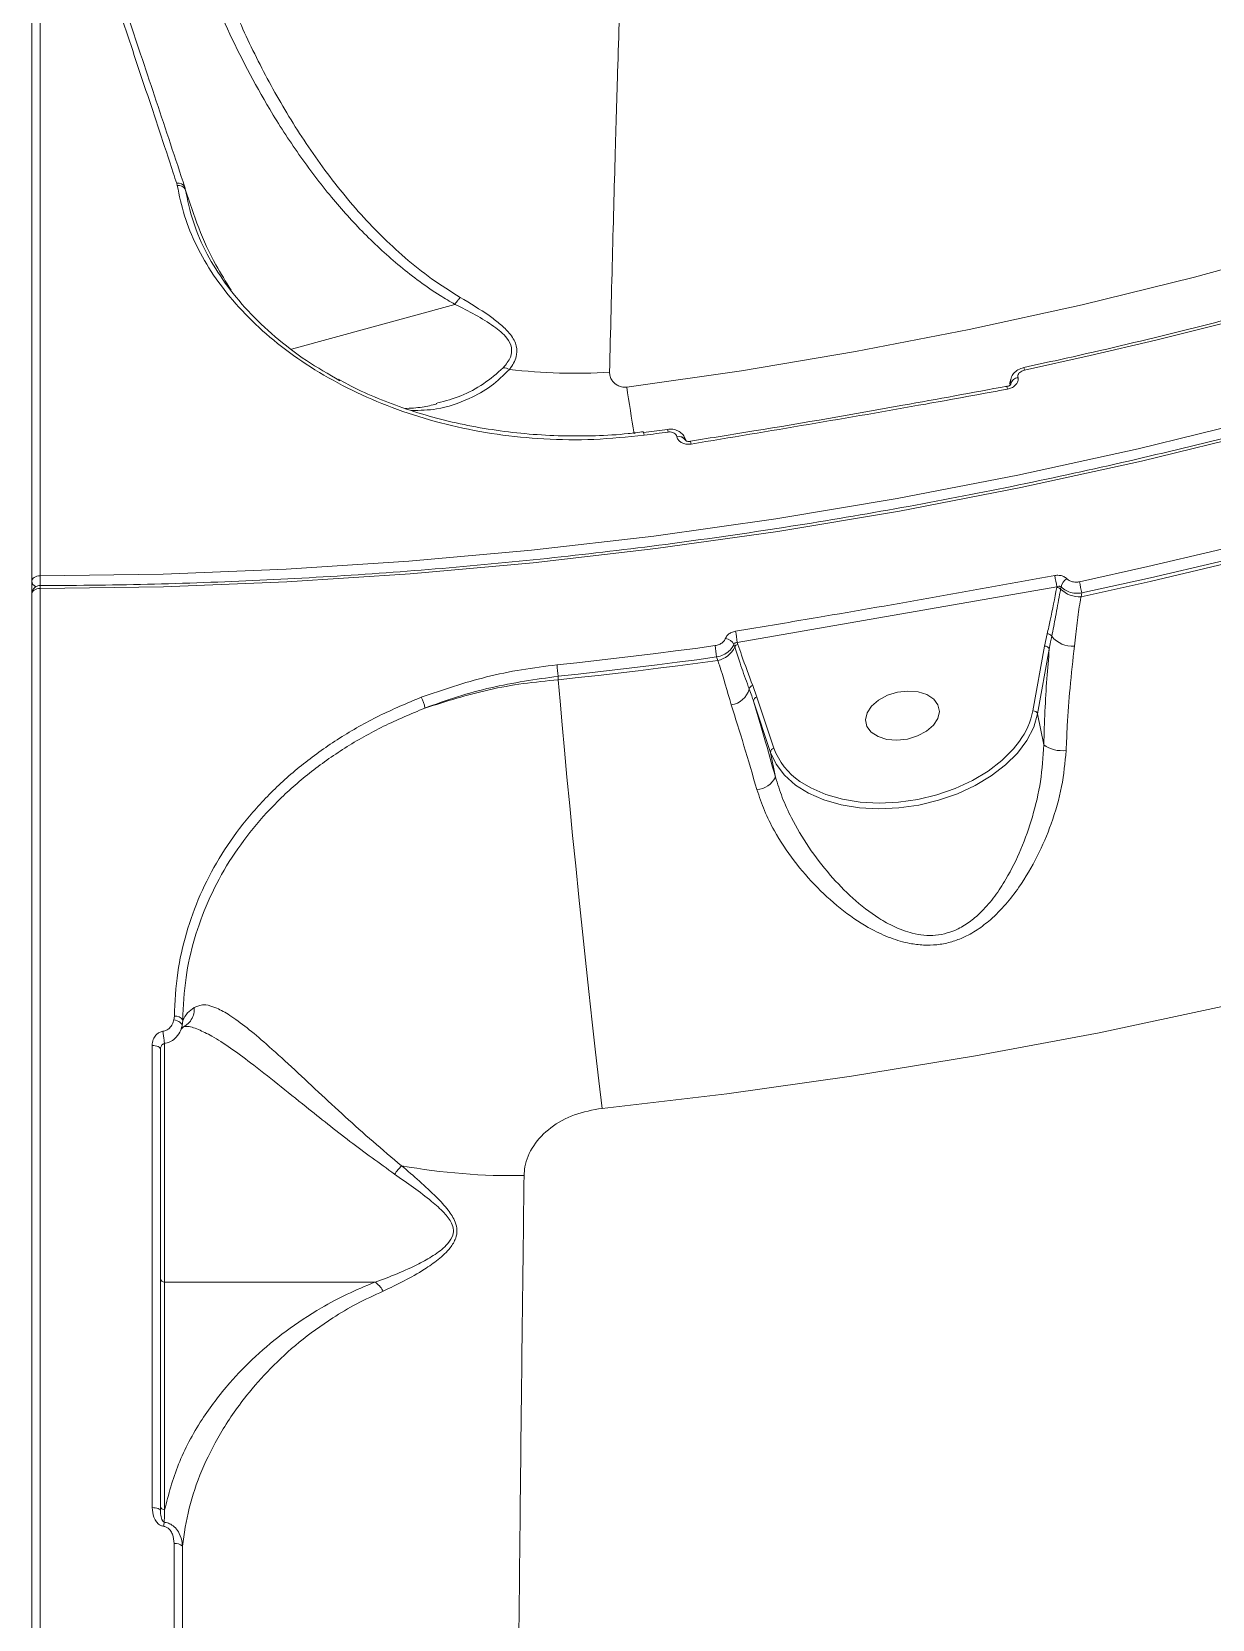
# Model space of a CAD drawing. Header units: millimetres. Extents: x -8607 to 7621, y -5747 to 4382.
# Drawn here: x 3744.3 to 3886.5, y 276.6 to 467.8 of the extents above; entities that cross this region are included whole.
import ezdxf

# ---------------------------------------------------------------- set-up
doc = ezdxf.new("R2010")
doc.units = ezdxf.units.MM
doc.layers.add('DIKOM_ОБЪЕКТ', color=7, linetype='Continuous')

msp = doc.modelspace()

# ---------------------------------------------------------------- linework, layer by layer
at = {"layer": 'DIKOM_ОБЪЕКТ', "color": 7, "linetype": 'Continuous', "lineweight": 15}
for p, q in [((3744.301, -268.391), (3744.301, 1331.609)), ((3744.301, -268.391), (3744.301, 531.609)), ((3744.301, -268.391), (3744.301, 531.609)), ((3761.769, 449.502), (3761.758, 449.532)), ((3761.828, 449.271), (3761.769, 449.502)), ((3762.765, 448.947), (3762.726, 449.081)), ((3762.731, 449.082), (3762.728, 449.092)), ((3762.729, 449.089), (3762.743, 449.04)), ((3762.765, 448.947), (3762.79, 448.822)), ((3795.255, 434.955), (3775.563, 429.577)), ((3861.735, 425.071), (3861.736, 425.071)), ((3862.192, 425.96), (3862.068, 425.349)), ((3862.198, 425.415), (3862.178, 425.331)), ((3862.194, 425.329), (3862.202, 425.396)), ((3862.202, 425.396), (3862.198, 425.415)), ((3863.071, 426.14), (3863.076, 426.12)), ((3793.022, 423.027), (3793.185, 423.078)), ((3820.863, 419.903), (3817.979, 419.522)), ((3822.004, 418.988), (3822.001, 419.008)), ((3823.031, 418.614), (3823.035, 418.594)), ((3823.035, 418.594), (3823.052, 418.543)), ((3823.035, 418.594), (3823.05, 418.558)), ((3823.634, 418.455), (3823.636, 418.454)), ((3867.747, 400.934), (3829.27, 394.232)), ((3867.731, 400.851), (3867.747, 400.934)), ((3870.744, 400.195), (3870.665, 399.747)), ((3828.952, 393.689), (3828.848, 394.004)), ((3829.27, 394.232), (3829.344, 394.009)), ((3866.276, 393.784), (3866.591, 395.287)), ((3826.916, 392.076), (3826.782, 392.485)), ((3864.862, 385.99), (3866.276, 393.784)), ((3866.842, 393.425), (3865.428, 385.631)), ((3807.697, 390.168), (3807.699, 389.742)), ((3831.12, 389.059), (3831.631, 387.658)), ((3833.269, 381), (3831.222, 387.159)), ((3831.631, 387.658), (3833.678, 381.499)), ((3866.17, 381.912), (3865.428, 385.631)), ((3833.864, 378.019), (3833.269, 381)), ((3761.424, 348.769), (3761.474, 349.207)), ((3762.315, 347.705), (3762.412, 348.048)), ((3762.479, 348.734), (3762.412, 348.048)), ((3760.301, 346.06), (3760.301, 317.197)), ((3760.301, 317.197), (3760.301, 289.771)), ((3785.634, 317.197), (3760.301, 317.197))]:
    msp.add_line(p, q, dxfattribs=at)
at = {"layer": 'DIKOM_ОБЪЕКТ', "color": 7, "linetype": 'Continuous', "lineweight": 15, "flags": 128}
for points in [[(3745.3, 402.263), (3760.124, 402.476), (3774.937, 403.061), (3789.731, 404.02), (3804.494, 405.352), (3819.218, 407.055), (3833.894, 409.129), (3848.51, 411.572), (3863.058, 414.383), (3877.528, 417.56), (3891.911, 421.1), (3906.198, 425.002), (3920.378, 429.263), (3934.442, 433.88), (3948.383, 438.85), (3962.189, 444.17), (3975.853, 449.836), (3989.364, 455.844), (4002.716, 462.192), (4015.898, 468.873), (4028.902, 475.885), (4041.719, 483.223)], [(4042.613, 481.931), (4029.757, 474.571), (4016.714, 467.538), (4003.492, 460.836), (3990.101, 454.47), (3976.548, 448.443), (3962.843, 442.76), (3948.995, 437.424), (3935.013, 432.439), (3920.906, 427.808), (3906.683, 423.534), (3892.354, 419.621), (3877.927, 416.07), (3863.413, 412.883), (3848.821, 410.064), (3834.161, 407.613), (3819.441, 405.533), (3804.673, 403.825), (3789.865, 402.489), (3775.027, 401.527), (3760.168, 400.94), (3745.3, 400.727)], [(3815.946, 424.984), (3829.754, 426.949), (3843.507, 429.259), (3857.196, 431.912), (3870.812, 434.907), (3884.347, 438.241), (3897.791, 441.913), (3911.136, 445.92), (3924.374, 450.26), (3937.495, 454.929), (3950.492, 459.925), (3963.356, 465.245)], [(3926.382, 444.114), (3918.681, 441.594), (3910.943, 439.183), (3903.172, 436.882), (3895.367, 434.69), (3887.531, 432.61), (3879.666, 430.64), (3871.773, 428.782), (3863.853, 427.036)], [(3817.979, 419.522), (3817.979, 419.522), (3817.979, 419.522)], [(3820.924, 419.581), (3820.563, 419.532), (3820.203, 419.484), (3819.842, 419.436), (3819.481, 419.388), (3819.12, 419.341), (3818.76, 419.293), (3818.399, 419.246), (3818.038, 419.199)], [(3870.462, 401.542), (3878.711, 403.366), (3886.933, 405.304), (3895.126, 407.358), (3903.289, 409.526), (3911.42, 411.808), (3919.516, 414.204), (3927.578, 416.712), (3935.602, 419.334)], [(3870.665, 399.747), (3878.975, 401.581), (3887.257, 403.533), (3895.51, 405.601), (3903.733, 407.784), (3911.922, 410.083), (3920.078, 412.497), (3928.198, 415.025), (3936.28, 417.668)], [(3936.03, 418.026), (3927.988, 415.399), (3919.908, 412.885), (3911.793, 410.484), (3903.644, 408.197), (3895.463, 406.024), (3887.252, 403.965), (3879.012, 402.022), (3870.744, 400.195)], [(3744.301, 401.619), (3744.32, 401.745), (3744.377, 401.866), (3744.469, 401.977), (3744.593, 402.075), (3744.745, 402.155), (3744.917, 402.214), (3745.105, 402.251), (3745.3, 402.263)], [(3745.302, 401.078), (3745.302, 401.158), (3745.301, 401.34), (3745.301, 401.533), (3745.301, 401.729), (3745.3, 401.921), (3745.3, 402.102), (3745.3, 402.263)], [(3744.301, 400.087), (3744.32, 400.212), (3744.377, 400.332), (3744.469, 400.442), (3744.593, 400.54), (3744.745, 400.619), (3744.917, 400.678), (3745.105, 400.715), (3745.3, 400.727)], [(3868.255, 400.928), (3868.231, 400.799), (3868.207, 400.664)], [(3807.555, 391.538), (3809.94, 391.793), (3812.323, 392.059), (3814.705, 392.334), (3817.086, 392.618), (3819.466, 392.912), (3821.844, 393.215), (3824.221, 393.527), (3826.597, 393.849)], [(3826.782, 392.485), (3824.4, 392.162), (3822.018, 391.849), (3819.634, 391.545), (3817.249, 391.251), (3814.862, 390.966), (3812.475, 390.69), (3810.086, 390.424), (3807.697, 390.168)], [(3807.699, 389.742), (3810.105, 390), (3812.51, 390.268), (3814.915, 390.545), (3817.317, 390.832), (3819.719, 391.129), (3822.119, 391.435), (3824.519, 391.751), (3826.916, 392.076)], [(4016.406, 393.684), (4002.594, 387.563), (3988.64, 381.762), (3974.551, 376.284), (3960.336, 371.133), (3946.003, 366.312), (3931.559, 361.823), (3917.012, 357.668), (3902.37, 353.851), (3887.641, 350.372), (3872.834, 347.234), (3857.956, 344.439), (3843.015, 341.988), (3828.02, 339.883), (3812.98, 338.124)], [(3812.98, 338.124), (3812.597, 341.433), (3812.203, 344.905), (3811.801, 348.508), (3811.396, 352.21), (3810.99, 355.976), (3810.588, 359.772), (3810.193, 363.564), (3809.81, 367.317), (3809.44, 370.997), (3809.088, 374.57), (3808.757, 378.003), (3808.45, 381.266), (3808.17, 384.328), (3807.919, 387.162), (3807.699, 389.742)], [(3848.556, 388.237), (3847.338, 387.867), (3846.269, 387.3), (3845.433, 386.58), (3844.899, 385.765), (3844.71, 384.923), (3844.882, 384.121), (3845.4, 383.424), (3846.223, 382.889), (3847.284, 382.559), (3848.496, 382.46), (3849.763, 382.602), (3850.98, 382.971), (3852.05, 383.539), (3852.885, 384.259), (3853.419, 385.073), (3853.608, 385.915), (3853.436, 386.717), (3852.918, 387.414), (3852.095, 387.949), (3851.035, 388.279), (3849.822, 388.378), (3848.556, 388.237)], [(3865.428, 385.631), (3864.96, 384.026), (3864.149, 382.442), (3863.01, 380.916), (3861.57, 379.48), (3859.86, 378.166), (3857.917, 377.002), (3855.784, 376.014), (3853.508, 375.224), (3851.138, 374.65), (3848.726, 374.302), (3846.326, 374.19), (3843.989, 374.316), (3841.767, 374.676), (3839.708, 375.263), (3837.858, 376.065), (3836.258, 377.063), (3834.941, 378.236), (3833.938, 379.558), (3833.269, 381)], [(3836.815, 377.508), (3838.128, 376.714), (3839.922, 375.936), (3841.918, 375.367), (3844.072, 375.017), (3846.338, 374.896), (3848.666, 375.004), (3851.005, 375.341), (3853.303, 375.899), (3855.51, 376.665), (3857.579, 377.622), (3859.463, 378.751), (3861.121, 380.025), (3862.518, 381.418), (3863.261, 382.358)], [(3761.424, 348.769), (3761.626, 348.725), (3761.821, 348.661), (3761.998, 348.58), (3762.152, 348.484), (3762.274, 348.379), (3762.361, 348.268), (3762.407, 348.156), (3762.412, 348.048)], [(3760.091, 347.401), (3760.139, 347.143), (3760.184, 346.863), (3760.222, 346.586), (3760.25, 346.334), (3760.266, 346.126), (3760.268, 345.979), (3760.257, 345.906), (3760.234, 345.912)], [(3758.793, 345.707), (3758.989, 345.698), (3759.178, 345.67), (3759.352, 345.623), (3759.505, 345.559), (3759.63, 345.482), (3759.724, 345.394), (3759.781, 345.298), (3759.801, 345.198)], [(3758.796, 290.035), (3758.992, 290.028), (3759.18, 290.007), (3759.354, 289.972), (3759.506, 289.925), (3759.631, 289.868), (3759.724, 289.803), (3759.781, 289.732), (3759.801, 289.658)]]:
    msp.add_lwpolyline(points, dxfattribs=at)
at = {"layer": 'DIKOM_ОБЪЕКТ', "color": 7, "linetype": 'Continuous', "lineweight": 15}
for centre, radius, start, end in [((3761.981, 448.735), 0.828, 25.28424, 105.60319), ((3762, 448.718), 0.817, 26.51392, 106.4505), ((3761.978, 448.335), 0.947, 30.91727, 99.10392), ((3800.893, 425.141), 2.194, 64.95305, 84.95746), ((3809.704, 492.518), 65.862, 263.12728, 273.64131), ((3862.297, 426.741), 1.584, 10.72266, 22.70219), ((4222.495, 487.923), 411.392, 188.80025, 189.59113), ((3858.401, 424.161), 3.456, 9.7454, 15.26612), ((3863.159, 425.145), 0.999, 95.02979, 164.31332), ((3863.163, 425.126), 0.999, 95.02844, 164.31028), ((3815.949, 418.986), 2.1, 5.82632, 14.78695), ((3818.443, 419.281), 2.499, 6.88524, 14.4113), ((3822.25, 418.116), 0.926, 32.49805, 105.64608), ((3822.254, 418.097), 0.926, 32.5009, 105.64757), ((3822.421, 417.967), 1.309, 7.23455, 21.8749), ((3745.062, 401.676), 0.763, 184.24619, 246.63884), ((3821.995, 393.292), 46.386, 9.48341, 11.18775), ((3869.758, 400.597), 1.539, 121.38321, 167.57809), ((3848.79, 396.301), 22.297, 10.05787, 13.59582), ((3745.301, 400.087), 1, 105.27627, 180), ((3745.301, 400.087), 1, 90.09706, 105.27627), ((3588.083, 400.54), 157.217, 0.06812, 0.19904), ((3867.762, 400.231), 0.62, 44.24559, 92.85992), ((3870.425, 402.855), 3.117, 224.64385, 274.43061), ((3827.659, 393.41), 1.329, 26.53531, 81.81705), ((3829.463, 393.463), 0.558, 102.291, 156.1939), ((3809.574, 391.791), 19.846, 7.06509, 11.04994), ((3866.622, 394.706), 0.582, 28.0743, 93.00952), ((3869.581, 396.902), 3.11, 218.17042, 275.3887), ((3792.8, 388.596), 34.203, 6.5279, 8.83464), ((3826.388, 394.835), 2.809, 280.84897, 335.91558), ((3866.333, 393.248), 0.539, 19.21898, 96.03063), ((3763.359, 386.281), 44.508, 5.00988, 6.78262), ((3828.16, 389.347), 2.652, 278.30358, 343.96324), ((3831.226, 388.549), 0.52, 101.70522, 172.83792), ((3788.06, 385.819), 3.62, 8.10332, 30.00524), ((3831.702, 387.183), 0.48, 98.53221, 182.85736), ((3855.744, 387.842), 9.304, 323.88909, 348.52065), ((3864.919, 385.454), 0.539, 19.21898, 96.03063), ((3833.749, 381.024), 0.48, 98.53221, 182.85736), ((3841.413, 384.353), 8.245, 200.24867, 236.10782), ((3868.402, 385.025), 3.83, 234.36759, 276.99926), ((3831.418, 379.231), 2.73, 274.47495, 333.63248), ((3761.635, 348.245), 0.975, 30.08121, 99.51897), ((3819.597, 304.587), 40.688, 139.12645, 140.9727), ((3802.225, 405.599), 75.582, 259.79298, 271.03578), ((3760.27, 317.667), 0.471, 184.21902, 273.67464), ((3760.27, 290.241), 0.471, 184.22016, 273.67454), ((3767.476, 286.747), 7.378, 167.98526, 171.87956), ((3761.634, 284.631), 1.098, 42.68979, 100.19378)]:
    msp.add_arc(centre, radius, start, end, dxfattribs=at)
for points, knots in [([(3745.298, 551.552), (3745.298, 551.527), (3745.298, 551.472), (3745.298, 550.469), (3745.298, 548.714), (3745.298, 546.194), (3745.298, 542.975), (3745.298, 539.081), (3745.298, 534.471), (3745.299, 529.114), (3745.299, 523.006), (3745.299, 516.13), (3745.299, 508.529), (3745.299, 499.876), (3745.299, 490.097), (3745.299, 479.109), (3745.299, 467.274), (3745.299, 454.6), (3745.3, 441.24), (3745.3, 427.254), (3745.3, 414.264), (3745.3, 405.736), (3745.3, 402.263)], [0, 0, 0, 0, 0.0398068, 0.0888033, 0.1380701, 0.1874278, 0.2349661, 0.2825861, 0.3304541, 0.3784054, 0.427313, 0.4763095, 0.5255763, 0.5749339, 0.6303202, 0.6857065, 0.7412221, 0.7971319, 0.8531748, 0.9077418, 0.9624323, 1, 1, 1, 1]), ([(3817.591, 520.98), (3817.549, 520.921), (3817.472, 520.813), (3817.322, 519.527), (3817.164, 517.732), (3816.986, 515.246), (3816.792, 512.086), (3816.582, 508.249), (3816.358, 503.729), (3816.123, 498.536), (3815.891, 492.969), (3815.665, 487.156), (3815.452, 481.334), (3815.242, 475.223), (3815.034, 468.856), (3814.826, 462.103), (3814.563, 453.135), (3814.248, 441.628), (3814.007, 431.741), (3813.887, 426.789)], [0, 0, 0, 0, 0.0690354, 0.1269129, 0.1848925, 0.2432703, 0.3017516, 0.3607607, 0.4198755, 0.4793965, 0.5390247, 0.5897615, 0.640564, 0.6880816, 0.7355992, 0.7833322, 0.8310652, 0.9153834, 1, 1, 1, 1]), ([(3761.758, 449.532), (3761.619, 449.956), (3760.923, 452.075), (3759.132, 457.507), (3756.437, 465.601), (3753.549, 474.149), (3750.977, 481.666), (3749.474, 485.986), (3748.722, 488.147)], [0, 0, 0, 0, 0.0299885, 0.1499472, 0.3900562, 0.630165, 0.8150826, 1, 1, 1, 1]), ([(3749.693, 487.561), (3750.709, 484.646), (3752.744, 478.811), (3755.956, 469.393), (3759.276, 459.532), (3761.586, 452.539), (3762.743, 449.04)], [0, 0, 0, 0, 0.2490861, 0.498536, 0.7490844, 1, 1, 1, 1]), ([(3795.255, 434.955), (3794.657, 435.308), (3792.352, 436.67), (3788.611, 439.443), (3784.273, 443.44), (3780.204, 447.973), (3776.408, 452.974), (3772.087, 459.68), (3767.709, 468.072), (3763.599, 478.213), (3761.689, 485.228), (3760.735, 488.733)], [0, 0, 0, 0, 0.0310724, 0.1198398, 0.2089549, 0.2979299, 0.3968241, 0.4957434, 0.6636325, 0.8319725, 1, 1, 1, 1]), ([(3762.54, 489.343), (3762.749, 488.474), (3763.546, 485.171), (3765.219, 479.494), (3767.798, 472.409), (3770.866, 465.491), (3774.459, 458.751), (3778.648, 452.235), (3783.506, 446.056), (3788.21, 441.36), (3792.411, 437.98), (3794.738, 436.523), (3795.905, 435.791)], [0, 0, 0, 0, 0.0419956, 0.1595241, 0.2774949, 0.3950326, 0.5131221, 0.6333425, 0.7545641, 0.8758681, 0.937691, 1, 1, 1, 1]), ([(4042.361, 482.221), (4040.32, 481.028), (4034.399, 477.567), (4024.474, 472.042), (4012.541, 465.739), (4000.46, 459.715), (3988.241, 453.969), (3975.889, 448.506), (3963.41, 443.328), (3950.813, 438.439), (3938.102, 433.84), (3925.287, 429.534), (3912.373, 425.524), (3899.367, 421.811), (3886.278, 418.399), (3873.11, 415.288), (3859.873, 412.48), (3846.573, 409.978), (3833.217, 407.781), (3819.813, 405.892), (3806.368, 404.311), (3792.889, 403.04), (3779.383, 402.078), (3765.858, 401.431), (3754.494, 401.135), (3747.64, 401.099), (3745.299, 401.087)], [0, 0, 0, 0, 0.0228183, 0.0662121, 0.1096067, 0.1530012, 0.1963957, 0.2397902, 0.2831846, 0.326579, 0.3699734, 0.4133678, 0.4567621, 0.5001564, 0.5435507, 0.586945, 0.6303392, 0.6737335, 0.7171277, 0.7605219, 0.8039161, 0.8473103, 0.8907045, 0.9340987, 0.9774928, 1, 1, 1, 1]), ([(3818.038, 419.199), (3816.028, 418.994), (3812.008, 418.582), (3806.068, 418.663), (3800.322, 419.233), (3794.833, 420.279), (3789.563, 421.778), (3784.589, 423.722), (3779.966, 426.058), (3775.751, 428.745), (3772.015, 431.747), (3768.789, 435), (3766.124, 438.433), (3764.074, 441.989), (3762.572, 445.61), (3762.076, 448.052), (3761.828, 449.271)], [0, 0, 0, 0, 0.0751074, 0.1502148, 0.2212822, 0.2925775, 0.3636452, 0.4347702, 0.5061233, 0.5772487, 0.64834, 0.7196587, 0.7907511, 0.8604287, 0.9303186, 1, 1, 1, 1]), ([(3762.79, 448.822), (3763.064, 447.508), (3763.611, 444.88), (3765.286, 441.084), (3767.516, 437.491), (3770.261, 434.145), (3773.54, 431.014), (3777.236, 428.168), (3780.036, 426.547), (3781.406, 425.755)], [0, 0, 0, 0, 0.151562, 0.3031208, 0.443617, 0.5845607, 0.7250549, 0.8655153, 1, 1, 1, 1]), ([(3768.326, 436.647), (3767.689, 437.661), (3766.169, 440.08), (3764.311, 444.154), (3763.299, 447.26), (3762.79, 448.822)], [0, 0, 0, 0, 0.2637809, 0.6296581, 1, 1, 1, 1]), ([(3926.237, 444.417), (3924.018, 443.682), (3917.578, 441.551), (3906.843, 438.249), (3894.006, 434.609), (3881.084, 431.275), (3870.986, 428.911), (3865.197, 427.663), (3863.758, 427.352)], [0, 0, 0, 0, 0.1082666, 0.3141622, 0.5200612, 0.7259601, 0.9318589, 1, 1, 1, 1]), ([(3795.263, 434.959), (3795.262, 434.959), (3795.26, 434.957), (3795.258, 434.956), (3795.256, 434.955), (3795.255, 434.955)], [0, 0, 0, 0, 0.3462267, 0.8146328, 1, 1, 1, 1]), ([(3795.905, 435.791), (3795.889, 435.775), (3795.794, 435.676), (3795.582, 435.428), (3795.376, 435.125), (3795.263, 434.959)], [0, 0, 0, 0, 0.0844017, 0.4973366, 1, 1, 1, 1]), ([(3801.086, 427.327), (3801.421, 427.735), (3802.023, 428.471), (3802.184, 429.75), (3801.513, 431.075), (3799.922, 432.397), (3797.738, 433.707), (3796.095, 434.542), (3795.264, 434.959), (3795.263, 434.959)], [0, 0, 0, 0, 0.15955693, 0.28753693, 0.41504318, 0.59346329, 0.79620902, 0.99972709, 1, 1, 1, 1]), ([(3795.905, 435.791), (3797.1, 435.074), (3798.768, 434.072), (3800.641, 432.667), (3801.804, 431.586), (3802.67, 430.304), (3802.82, 428.767), (3802.296, 427.736), (3801.872, 427.193), (3801.822, 427.129)], [0, 0, 0, 0, 0.2865141, 0.4002731, 0.5163009, 0.6574617, 0.7993903, 0.9763495, 1, 1, 1, 1]), ([(3801.822, 427.129), (3801.118, 426.427), (3799.69, 425.004), (3796.668, 423.374), (3793.465, 422.233), (3791.058, 422.187), (3790.047, 422.167)], [0, 0, 0, 0, 0.2248148, 0.455474, 0.7711676, 1, 1, 1, 1]), ([(3793.185, 423.078), (3794.128, 423.332), (3796.047, 423.85), (3798.776, 425.3), (3800.312, 426.647), (3801.086, 427.327)], [0, 0, 0, 0, 0.3238882, 0.6589222, 1, 1, 1, 1]), ([(3813.887, 426.789), (3813.896, 426.621), (3813.916, 426.271), (3814.133, 425.817), (3814.452, 425.456), (3814.829, 425.192), (3815.232, 425.031), (3815.623, 424.961), (3815.842, 424.976), (3815.946, 424.984)], [0, 0, 0, 0, 0.1943994, 0.4037079, 0.553904, 0.691013, 0.8350645, 0.9219116, 1, 1, 1, 1]), ([(3863.76, 427.341), (3863.52, 427.272), (3863.051, 427.137), (3862.54, 426.668), (3862.257, 426.241), (3862.234, 425.982), (3862.229, 425.932)], [0, 0, 0, 0, 0.3260579, 0.6391121, 0.9293106, 1, 1, 1, 1]), ([(3863.853, 427.036), (3863.851, 427.035), (3863.743, 427.012), (3863.534, 426.939), (3863.312, 426.784), (3863.148, 426.594), (3863.05, 426.38), (3863.064, 426.218), (3863.071, 426.14)], [0, 0, 0, 0, 0.0043468, 0.2198207, 0.4355752, 0.5682506, 0.7938306, 1, 1, 1, 1]), ([(3817.967, 419.616), (3817.36, 419.536), (3815.441, 419.283), (3812.169, 419.108), (3808.174, 419.08), (3804.178, 419.3), (3800.222, 419.752), (3796.345, 420.434), (3792.59, 421.338), (3788.986, 422.45), (3785.583, 423.77), (3783, 424.938), (3781.629, 425.72), (3781.252, 425.936)], [0, 0, 0, 0, 0.0467685, 0.1478359, 0.2498862, 0.3526334, 0.4557292, 0.5587087, 0.6611425, 0.7626968, 0.8631153, 0.9622441, 1, 1, 1, 1]), ([(3861.731, 425.096), (3857.561, 424.323), (3847.413, 422.441), (3834.709, 420.247), (3826.171, 418.886), (3823.631, 418.481)], [0, 0, 0, 0, 0.3288855, 0.8003638, 1, 1, 1, 1]), ([(3861.808, 424.746), (3861.152, 424.624), (3857.875, 424.018), (3845.194, 421.707), (3833.142, 419.7), (3823.72, 418.131)], [0, 0, 0, 0, 0.0517104, 0.2585534, 1, 1, 1, 1]), ([(3862.21, 425.327), (3862.21, 425.328), (3862.21, 425.342), (3862.201, 425.305), (3862.128, 425.235), (3861.998, 425.151), (3861.822, 425.085), (3861.683, 425.06), (3861.612, 425.056), (3861.603, 425.055)], [0, 0, 0, 0, 0.018998, 0.2351861, 0.4136008, 0.6011296, 0.7886177, 0.9757921, 1, 1, 1, 1]), ([(3863.076, 426.12), (3863.085, 426.042), (3863.11, 425.84), (3863.001, 425.5), (3862.722, 425.155), (3862.31, 424.877), (3861.975, 424.79), (3861.808, 424.746)], [0, 0, 0, 0, 0.1342544, 0.3469772, 0.5632481, 0.7817386, 1, 1, 1, 1]), ([(3862.198, 425.415), (3862.169, 425.584), (3862.138, 425.767), (3862.214, 425.936), (3862.22, 425.95)], [0, 0, 0, 0, 0.91854625, 1, 1, 1, 1]), ([(3862.204, 425.309), (3862.205, 425.313), (3862.215, 425.344), (3862.208, 425.371), (3862.202, 425.396)], [0, 0, 0, 0, 0.1112898, 1, 1, 1, 1]), ([(3793.067, 422.964), (3792.491, 422.816), (3791.235, 422.494), (3789.932, 422.447), (3789.226, 422.421)], [0, 0, 0, 0, 0.4578959, 1, 1, 1, 1]), ([(3822.903, 418.9), (3822.877, 418.973), (3822.782, 419.236), (3822.399, 419.579), (3821.826, 419.86), (3821.276, 419.963), (3820.958, 419.896), (3820.867, 419.877)], [0, 0, 0, 0, 0.0980771, 0.3502637, 0.6114661, 0.8889068, 1, 1, 1, 1]), ([(3822.001, 419.008), (3821.998, 419.02), (3821.978, 419.113), (3821.894, 419.277), (3821.71, 419.435), (3821.476, 419.545), (3821.218, 419.603), (3821.015, 419.588), (3820.924, 419.581)], [0, 0, 0, 0, 0.03401028, 0.25226403, 0.4705298, 0.59793744, 0.81930648, 1, 1, 1, 1]), ([(3823.72, 418.131), (3823.547, 418.116), (3823.201, 418.086), (3822.709, 418.206), (3822.315, 418.435), (3822.082, 418.715), (3822.026, 418.912), (3822.004, 418.988)], [0, 0, 0, 0, 0.2182614, 0.4367519, 0.6530228, 0.8657456, 1, 1, 1, 1]), ([(3822.888, 418.937), (3822.937, 418.858), (3823.001, 418.756), (3823.025, 418.64), (3823.031, 418.614)], [0, 0, 0, 0, 0.7687868, 1, 1, 1, 1]), ([(3823.127, 418.52), (3823.107, 418.558), (3823.043, 418.685), (3822.972, 418.843), (3822.922, 418.953)], [0, 0, 0, 0, 0.3026668, 1, 1, 1, 1]), ([(3823.633, 418.458), (3823.616, 418.454), (3823.535, 418.436), (3823.381, 418.439), (3823.205, 418.471), (3823.086, 418.523), (3823.04, 418.561), (3823.043, 418.559), (3823.044, 418.558)], [0, 0, 0, 0, 0.0523354, 0.2598707, 0.4621839, 0.6634789, 0.8675119, 1, 1, 1, 1]), ([(3829.053, 395.595), (3829.71, 395.703), (3832.996, 396.244), (3845.824, 398.384), (3857.974, 400.574), (3867.499, 402.292)], [0, 0, 0, 0, 0.05122527, 0.2561273, 1, 1, 1, 1]), ([(3867.499, 402.292), (3867.543, 402.299), (3867.755, 402.333), (3868.141, 402.324), (3868.615, 402.19), (3868.843, 402.004), (3868.956, 401.911)], [0, 0, 0, 0, 0.0810482, 0.3908327, 0.6951449, 1, 1, 1, 1]), ([(3868.956, 401.911), (3869.07, 401.819), (3869.296, 401.633), (3869.77, 401.499), (3870.172, 401.489), (3870.401, 401.531), (3870.462, 401.542)], [0, 0, 0, 0, 0.2954348, 0.5903659, 0.8901389, 1, 1, 1, 1]), ([(3745.3, 400.727), (3745.3, 397.184), (3745.3, 389.134), (3745.3, 376.105), (3745.3, 361.342), (3745.3, 345.784), (3745.3, 329.098), (3745.3, 312.243), (3745.3, 295.955), (3745.3, 280.703), (3745.3, 265.275), (3745.301, 248.974), (3745.301, 231.7), (3745.301, 213.726), (3745.301, 195.496), (3745.301, 177.146), (3745.301, 159.731), (3745.301, 142.864), (3745.301, 126.097), (3745.301, 108.831), (3745.301, 90.997), (3745.301, 72.71), (3745.301, 54.443), (3745.301, 36.333), (3745.301, 19.397), (3745.301, 3.223), (3745.301, -12.554), (3745.301, -28.487), (3745.301, -44.552), (3745.301, -60.358), (3745.301, -77.216), (3745.301, -94.967), (3745.301, -110.975), (3745.301, -124.155), (3745.301, -135.754), (3745.301, -148.032), (3745.301, -161.141), (3745.301, -174.014), (3745.301, -186.605), (3745.301, -198.604), (3745.301, -209.321), (3745.301, -218.836), (3745.301, -228.062), (3745.301, -237.419), (3745.301, -246.681), (3745.301, -255.088), (3745.301, -262.616), (3745.301, -269.176), (3745.301, -274.748), (3745.301, -278.923), (3745.301, -281.006), (3745.301, -281.854)], [0, 0, 0, 0, 0.0156514, 0.0355583, 0.0554997, 0.076825, 0.0981929, 0.1209379, 0.1413137, 0.1591953, 0.1771019, 0.1973257, 0.2175857, 0.238224, 0.2602584, 0.2808448, 0.3014695, 0.3199971, 0.3385524, 0.3587762, 0.3790362, 0.3996746, 0.4217089, 0.4422953, 0.46292, 0.4814476, 0.5000029, 0.5199118, 0.5398551, 0.5599126, 0.5800054, 0.6053449, 0.6307558, 0.6460962, 0.6614524, 0.6813612, 0.7013045, 0.7226339, 0.7440057, 0.7655443, 0.7871266, 0.8050021, 0.8229026, 0.8459797, 0.8690567, 0.8921876, 0.9154829, 0.9388335, 0.9615657, 0.9843493, 1, 1, 1, 1]), ([(3866.591, 395.287), (3866.714, 395.827), (3867.133, 397.683), (3867.483, 399.537), (3867.731, 400.851)], [0, 0, 0, 0, 0.2911771, 1, 1, 1, 1]), ([(3868.207, 400.664), (3868.167, 400.444), (3867.967, 399.347), (3867.629, 397.464), (3867.292, 395.769), (3867.136, 394.98)], [0, 0, 0, 0, 0.1178897, 0.5894642, 1, 1, 1, 1]), ([(3868.255, 400.928), (3868.215, 400.952), (3868.133, 401.002), (3867.968, 401.005), (3867.836, 400.973), (3867.762, 400.941), (3867.747, 400.934)], [0, 0, 0, 0, 0.2865198, 0.589779, 0.9137368, 1, 1, 1, 1]), ([(3870.744, 400.195), (3870.643, 400.182), (3870.265, 400.135), (3869.599, 400.188), (3868.817, 400.449), (3868.442, 400.768), (3868.255, 400.928)], [0, 0, 0, 0, 0.1092315, 0.4079413, 0.7031128, 1, 1, 1, 1]), ([(3870.665, 399.747), (3870.628, 399.549), (3870.439, 398.548), (3870.193, 396.631), (3869.98, 394.75), (3869.873, 393.806)], [0, 0, 0, 0, 0.1088866, 0.5528039, 1, 1, 1, 1]), ([(3826.597, 393.849), (3826.764, 393.886), (3827.098, 393.958), (3827.514, 394.225), (3827.749, 394.501), (3827.827, 394.677), (3827.848, 394.726)], [0, 0, 0, 0, 0.2968968, 0.5940668, 0.8895197, 1, 1, 1, 1]), ([(3828.848, 394.004), (3828.812, 393.923), (3828.684, 393.627), (3828.294, 393.159), (3827.609, 392.694), (3827.057, 392.554), (3826.782, 392.485)], [0, 0, 0, 0, 0.11060323, 0.40633251, 0.70350476, 1, 1, 1, 1]), ([(3827.848, 394.726), (3827.863, 394.762), (3827.934, 394.927), (3828.15, 395.197), (3828.555, 395.473), (3828.887, 395.555), (3829.053, 395.595)], [0, 0, 0, 0, 0.0855851, 0.3893451, 0.6948191, 1, 1, 1, 1]), ([(3829.27, 394.232), (3829.212, 394.228), (3829.097, 394.219), (3828.954, 394.149), (3828.878, 394.068), (3828.853, 394.015), (3828.848, 394.004)], [0, 0, 0, 0, 0.3131238, 0.619667, 0.9171247, 1, 1, 1, 1]), ([(3829.344, 394.009), (3829.492, 393.57), (3830.049, 391.911), (3830.666, 390.267), (3831.12, 389.059)], [0, 0, 0, 0, 0.2646963, 1, 1, 1, 1]), ([(3867.136, 394.98), (3867.089, 394.752), (3866.982, 394.236), (3866.892, 393.716), (3866.842, 393.425)], [0, 0, 0, 0, 0.4403275, 1, 1, 1, 1]), ([(3828.543, 386.723), (3828.066, 388.389), (3827.524, 390.278), (3826.98, 391.887), (3826.916, 392.076)], [0, 0, 0, 0, 0.8821406, 1, 1, 1, 1]), ([(3830.709, 388.614), (3830.632, 388.824), (3830.245, 389.87), (3829.66, 391.572), (3829.169, 393.039), (3828.952, 393.689)], [0, 0, 0, 0, 0.1222813, 0.6114381, 1, 1, 1, 1]), ([(3866.17, 381.912), (3866.215, 383.271), (3866.303, 386.001), (3866.53, 389.859), (3866.74, 392.253), (3866.842, 393.425)], [0, 0, 0, 0, 0.3357594, 0.6747586, 1, 1, 1, 1]), ([(3869.873, 393.806), (3869.682, 392.147), (3869.334, 389.111), (3869.03, 384.801), (3868.913, 382.22), (3868.868, 381.224)], [0, 0, 0, 0, 0.42511788, 0.77807994, 1, 1, 1, 1]), ([(3791.195, 387.629), (3793.793, 388.52), (3797.723, 389.866), (3803.269, 391), (3806.123, 391.358), (3807.555, 391.538)], [0, 0, 0, 0, 0.4927635, 0.7454697, 1, 1, 1, 1]), ([(3807.697, 390.168), (3804.979, 389.781), (3800.867, 389.196), (3795.544, 387.74), (3792.947, 386.801), (3791.644, 386.329)], [0, 0, 0, 0, 0.492808, 0.7454984, 1, 1, 1, 1]), ([(3791.644, 386.329), (3794.194, 387.138), (3798.051, 388.361), (3803.493, 389.33), (3806.294, 389.605), (3807.699, 389.742)], [0, 0, 0, 0, 0.4927819, 0.7454818, 1, 1, 1, 1]), ([(3831.222, 387.159), (3831.151, 387.372), (3830.988, 387.861), (3830.81, 388.342), (3830.709, 388.614)], [0, 0, 0, 0, 0.4352963, 1, 1, 1, 1]), ([(3761.474, 349.207), (3761.556, 350.97), (3761.714, 354.36), (3762.833, 359.255), (3764.495, 363.86), (3766.771, 368.257), (3769.64, 372.386), (3773.051, 376.211), (3776.953, 379.694), (3781.321, 382.774), (3786.056, 385.479), (3789.484, 386.913), (3791.195, 387.629)], [0, 0, 0, 0, 0.1070822, 0.2059729, 0.3051836, 0.4040767, 0.5033365, 0.6029167, 0.7021785, 0.8013468, 0.9008323, 1, 1, 1, 1]), ([(3791.644, 386.329), (3789.966, 385.629), (3786.603, 384.225), (3781.957, 381.577), (3777.671, 378.563), (3773.841, 375.155), (3770.494, 371.412), (3767.679, 367.372), (3765.445, 363.07), (3763.814, 358.565), (3762.715, 353.775), (3762.56, 350.458), (3762.479, 348.734)], [0, 0, 0, 0, 0.0992791, 0.1988747, 0.2981529, 0.3974211, 0.4970075, 0.5962723, 0.6950874, 0.794221, 0.893033, 1, 1, 1, 1]), ([(3831.631, 376.509), (3831.106, 378.308), (3830.044, 381.947), (3829.048, 385.119), (3828.543, 386.723)], [0, 0, 0, 0, 0.4942419, 1, 1, 1, 1]), ([(3831.222, 387.159), (3831.648, 385.729), (3832.506, 382.845), (3833.409, 379.636), (3833.864, 378.019)], [0, 0, 0, 0, 0.4960566, 1, 1, 1, 1]), ([(3868.868, 381.224), (3868.735, 379.774), (3868.462, 376.82), (3867.195, 372.507), (3865.464, 368.425), (3863.57, 365.192), (3861.624, 362.664), (3859.94, 360.945), (3858.189, 359.592), (3856.551, 358.681), (3854.893, 358.087), (3853.298, 357.79), (3851.666, 357.752), (3849.793, 357.987), (3847.7, 358.599), (3844.98, 359.859), (3841.976, 361.859), (3838.835, 364.668), (3836.011, 367.918), (3833.927, 371.084), (3832.466, 373.986), (3831.911, 375.664), (3831.631, 376.509)], [0, 0, 0, 0, 0.074089, 0.1509879, 0.220529, 0.291634, 0.3342289, 0.3774262, 0.4099271, 0.4431194, 0.4693583, 0.4962649, 0.5224425, 0.5492259, 0.5886649, 0.6290955, 0.6962101, 0.7650808, 0.8354866, 0.9076571, 0.9534519, 1, 1, 1, 1]), ([(3833.864, 378.019), (3834.119, 377.198), (3834.634, 375.545), (3835.946, 372.697), (3837.824, 369.52), (3840.321, 366.262), (3843.135, 363.36), (3845.776, 361.283), (3848.221, 359.916), (3850.496, 359.071), (3853.167, 358.795), (3855.598, 359.508), (3857.402, 360.644), (3858.892, 361.966), (3860.319, 363.665), (3861.937, 366.144), (3863.507, 369.336), (3864.895, 373.302), (3865.905, 377.548), (3866.081, 380.443), (3866.17, 381.912)], [0, 0, 0, 0, 0.0468787, 0.0944889, 0.1667889, 0.2407703, 0.3086846, 0.3780234, 0.416343, 0.455548, 0.5049158, 0.5540337, 0.5849091, 0.6167392, 0.6589117, 0.7018014, 0.7727128, 0.8450758, 0.9214109, 1, 1, 1, 1]), ([(3762.479, 348.734), (3762.635, 349.029), (3762.913, 349.553), (3763.578, 350.064), (3763.869, 350.288)], [0, 0, 0, 0, 0.5623929, 1, 1, 1, 1]), ([(3762.88, 348.173), (3762.911, 348.189), (3763.181, 348.322), (3763.541, 348.8), (3763.835, 349.477), (3763.886, 350), (3763.871, 350.245), (3763.869, 350.288)], [0, 0, 0, 0, 0.0429738, 0.3743053, 0.7056381, 0.9474549, 1, 1, 1, 1]), ([(3763.869, 350.288), (3764.296, 350.454), (3765.047, 350.744), (3766.555, 350.248), (3768.203, 349.34), (3770.192, 347.878), (3772.665, 345.786), (3775.54, 343.16), (3778.733, 340.163), (3782.032, 337.116), (3785.377, 334.114), (3787.681, 332.179), (3788.831, 331.213)], [0, 0, 0, 0, 0.1044896, 0.1833863, 0.2623378, 0.3558367, 0.4494206, 0.5631928, 0.6770793, 0.784506, 0.8924056, 1, 1, 1, 1]), ([(3760.091, 347.401), (3760.24, 347.439), (3760.536, 347.516), (3760.946, 347.825), (3761.267, 348.249), (3761.374, 348.604), (3761.424, 348.769)], [0, 0, 0, 0, 0.20967645, 0.41815682, 0.72985601, 1, 1, 1, 1]), ([(3762.412, 348.048), (3762.334, 347.789), (3762.163, 347.221), (3761.629, 346.557), (3760.954, 346.083), (3760.478, 345.97), (3760.234, 345.912)], [0, 0, 0, 0, 0.2543422, 0.5586974, 0.7734627, 1, 1, 1, 1]), ([(3762.307, 347.673), (3762.304, 347.666), (3762.291, 347.641), (3762.435, 347.834), (3762.748, 348.054), (3762.89, 348.154)], [0, 0, 0, 0, 0.1781551, 0.6273607, 1, 1, 1, 1]), ([(3787.989, 330.208), (3786.186, 331.509), (3782.532, 334.145), (3777.854, 337.883), (3773.879, 341.097), (3770.839, 343.508), (3768.192, 345.455), (3766.086, 346.817), (3764.337, 347.647), (3763.179, 348.072), (3762.703, 347.965), (3762.596, 347.941)], [0, 0, 0, 0, 0.176805, 0.3581651, 0.4814946, 0.607603, 0.7070689, 0.8089997, 0.8911848, 0.9755726, 1, 1, 1, 1]), ([(3758.793, 345.707), (3758.795, 345.769), (3758.803, 346.061), (3758.937, 346.534), (3759.272, 346.997), (3759.662, 347.291), (3759.948, 347.364), (3760.091, 347.401)], [0, 0, 0, 0, 0.0843516, 0.4026499, 0.6518232, 0.8254915, 1, 1, 1, 1]), ([(3758.796, 290.035), (3758.796, 290.652), (3758.796, 293.738), (3758.796, 301.723), (3758.795, 313.855), (3758.794, 329.412), (3758.793, 339.875), (3758.793, 345.707)], [0, 0, 0, 0, 0.0321573, 0.1607921, 0.4182836, 0.6757752, 1, 1, 1, 1]), ([(3760.234, 345.912), (3760.205, 345.905), (3760.152, 345.89), (3760.061, 345.837), (3759.95, 345.73), (3759.845, 345.534), (3759.804, 345.345), (3759.801, 345.224), (3759.801, 345.198)], [0, 0, 0, 0, 0.06447635, 0.11806427, 0.26899105, 0.52948178, 0.89960443, 1, 1, 1, 1]), ([(3759.801, 345.198), (3759.801, 340.735), (3759.801, 331.804), (3759.801, 318.032), (3759.801, 304.008), (3759.801, 294.444), (3759.801, 289.658)], [0, 0, 0, 0, 0.2491447, 0.4986289, 0.7491418, 1, 1, 1, 1]), ([(3812.98, 338.124), (3811.849, 337.921), (3809.614, 337.52), (3806.724, 335.913), (3804.604, 333.731), (3803.694, 331.624), (3803.613, 330.375), (3803.591, 330.029)], [0, 0, 0, 0, 0.2385226, 0.4713368, 0.696805, 0.9159909, 1, 1, 1, 1]), ([(3788.831, 331.213), (3790.278, 329.982), (3792.28, 328.281), (3794.413, 325.993), (3795.286, 324.638), (3795.568, 323.458), (3795.387, 322.358), (3794.612, 321.123), (3793.269, 319.89), (3790.588, 317.996), (3788.304, 316.908), (3786.623, 316.107)], [0, 0, 0, 0, 0.231126, 0.3196834, 0.3914237, 0.4367156, 0.4822454, 0.5456917, 0.6388374, 0.7342148, 1, 1, 1, 1]), ([(3785.646, 317.195), (3785.648, 317.195), (3787.417, 317.806), (3789.807, 318.787), (3792.686, 320.361), (3794.091, 321.418), (3794.946, 322.491), (3795.149, 323.465), (3794.834, 324.51), (3793.891, 325.682), (3791.614, 327.675), (3789.517, 329.14), (3787.989, 330.208)], [0, 0, 0, 0, 0.0003162, 0.2742187, 0.3691414, 0.4635431, 0.5235455, 0.5648656, 0.6061822, 0.6747258, 0.7630177, 1, 1, 1, 1]), ([(3803.591, 330.029), (3803.523, 324.55), (3803.386, 313.579), (3803.193, 296.518), (3803.006, 279.031), (3802.828, 261.084), (3802.657, 242.749), (3802.494, 224.042), (3802.339, 205.036), (3802.2, 186.926), (3802.076, 169.817), (3801.966, 153.753), (3801.86, 137.613), (3801.759, 121.406), (3801.662, 105.174), (3801.569, 88.934), (3801.481, 72.732), (3801.403, 57.726), (3801.334, 43.934), (3801.274, 31.37), (3801.216, 18.939), (3801.16, 6.641), (3801.107, -5.53), (3801.056, -17.52), (3801.007, -29.296), (3800.961, -40.865), (3800.917, -52.254), (3800.875, -63.46), (3800.835, -74.454), (3800.796, -85.207), (3800.76, -95.695), (3800.726, -105.921), (3800.693, -115.888), (3800.663, -125.552), (3800.634, -134.888), (3800.607, -143.903), (3800.582, -152.618), (3800.555, -161.904), (3800.529, -171.612), (3800.503, -181.574), (3800.48, -190.932), (3800.459, -199.65), (3800.441, -207.713), (3800.426, -215.089), (3800.413, -221.836), (3800.406, -225.735), (3800.403, -227.687)], [0, 0, 0, 0, 0.0279517, 0.0559711, 0.0841497, 0.112398, 0.140846, 0.1693659, 0.1980505, 0.2268089, 0.2504876, 0.2742079, 0.2980249, 0.3218842, 0.3458643, 0.3698877, 0.3940102, 0.4181768, 0.4373171, 0.4564794, 0.475545, 0.4946105, 0.5137639, 0.5329172, 0.5518732, 0.5708292, 0.5898716, 0.608914, 0.6280087, 0.6471254, 0.6661455, 0.6851656, 0.7042731, 0.7233807, 0.7422913, 0.7612018, 0.7801984, 0.799195, 0.8241795, 0.8492136, 0.8742975, 0.8994316, 0.9244982, 0.9496151, 0.9747822, 1, 1, 1, 1]), ([(3760.301, 289.771), (3760.777, 291.609), (3761.731, 295.285), (3764.487, 300.401), (3767.725, 304.725), (3771.162, 308.274), (3774.806, 311.317), (3778.571, 313.796), (3782.201, 315.761), (3784.49, 316.718), (3785.634, 317.197)], [0, 0, 0, 0, 0.1801421, 0.3602677, 0.5134826, 0.627815, 0.7423229, 0.8564285, 0.9282344, 1, 1, 1, 1]), ([(3786.623, 316.107), (3785.541, 315.608), (3783.377, 314.609), (3779.954, 312.562), (3776.408, 309.987), (3772.983, 306.833), (3769.757, 303.161), (3766.938, 299.047), (3764.674, 294.502), (3763.105, 289.965), (3762.662, 286.905), (3762.441, 285.375)], [0, 0, 0, 0, 0.0661314, 0.1323031, 0.238336, 0.3447311, 0.4509767, 0.593956, 0.7292239, 0.864722, 1, 1, 1, 1]), ([(3785.634, 317.197), (3785.635, 317.197), (3785.639, 317.197), (3785.644, 317.196), (3785.646, 317.195), (3785.646, 317.195)], [0, 0, 0, 0, 0.3909841, 0.7860417, 1, 1, 1, 1]), ([(3785.646, 317.195), (3785.822, 317.061), (3786.146, 316.815), (3786.462, 316.38), (3786.601, 316.145), (3786.623, 316.107)], [0, 0, 0, 0, 0.4994815, 0.9205566, 1, 1, 1, 1]), ([(3760.171, 287.79), (3760.117, 287.799), (3759.942, 287.831), (3759.629, 287.99), (3759.272, 288.344), (3758.89, 289.031), (3758.833, 289.637), (3758.796, 290.035)], [0, 0, 0, 0, 0.0555185, 0.1783962, 0.3495223, 0.5728916, 1, 1, 1, 1]), ([(3759.801, 289.658), (3759.812, 289.42), (3759.829, 289.067), (3759.951, 288.644), (3760.064, 288.43), (3760.169, 288.315), (3760.241, 288.29), (3760.259, 288.283)], [0, 0, 0, 0, 0.4939038, 0.7308129, 0.8854639, 0.9700829, 1, 1, 1, 1]), ([(3760.301, 289.771), (3760.295, 289.607), (3760.28, 289.113), (3760.267, 288.616), (3760.259, 288.283)], [0, 0, 0, 0, 0.3320291, 1, 1, 1, 1]), ([(3761.439, 285.712), (3761.406, 286.092), (3761.356, 286.654), (3761.003, 287.287), (3760.678, 287.607), (3760.385, 287.752), (3760.221, 287.781), (3760.171, 287.79)], [0, 0, 0, 0, 0.4385519, 0.6486814, 0.8192315, 0.9451773, 1, 1, 1, 1]), ([(3760.259, 288.283), (3760.342, 288.27), (3760.611, 288.228), (3761.09, 288.03), (3761.645, 287.59), (3762.165, 286.832), (3762.405, 286.042), (3762.434, 285.51), (3762.441, 285.375)], [0, 0, 0, 0, 0.0635458, 0.2059318, 0.3867575, 0.5938455, 0.8977465, 1, 1, 1, 1]), ([(3761.414, 217.51), (3761.416, 223.283), (3761.42, 234.84), (3761.426, 251.981), (3761.432, 268.989), (3761.437, 280.134), (3761.439, 285.712)], [0, 0, 0, 0, 0.2488775, 0.4981996, 0.7488726, 1, 1, 1, 1]), ([(3762.441, 285.375), (3762.438, 279.86), (3762.433, 268.819), (3762.425, 251.902), (3762.418, 234.748), (3762.414, 223.133), (3762.412, 217.32)], [0, 0, 0, 0, 0.2488778, 0.4982002, 0.748873, 1, 1, 1, 1])]:
    msp.add_open_spline(points, degree=3, knots=knots, dxfattribs=at)

doc.saveas('drawing.dxf')
